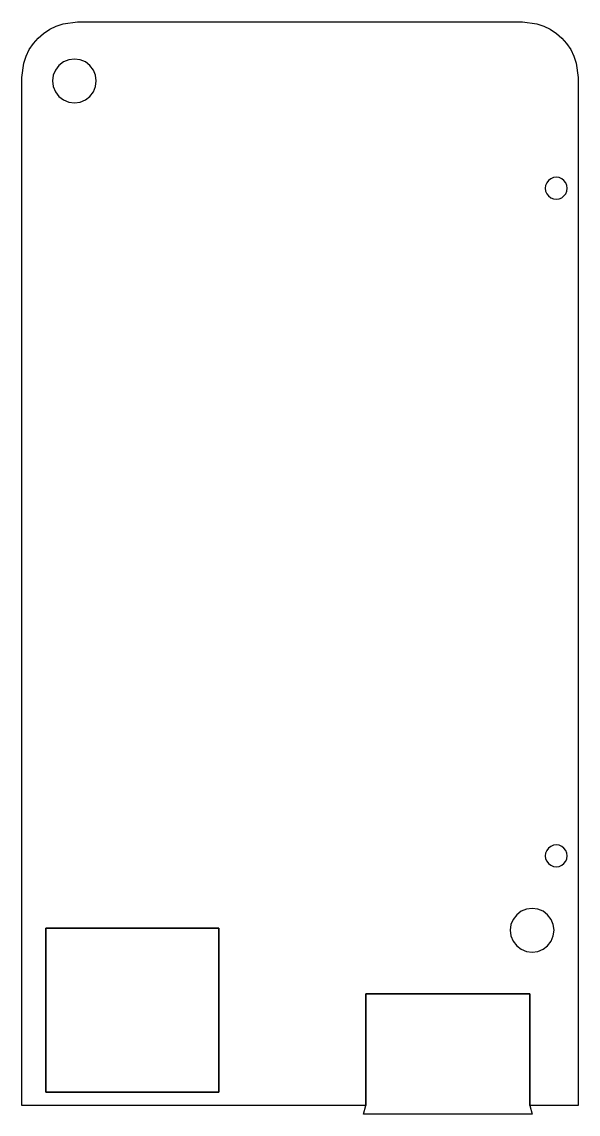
# Model space of a CAD drawing. Header units: metres. Extents: x -12.7 to 12.7, y -23.9 to 26.
import ezdxf

# ---------------------------------------------------------------- set-up
doc = ezdxf.new("R2010")
doc.units = ezdxf.units.M

msp = doc.modelspace()

# ---------------------------------------------------------------- linework, layer by layer
at = {"layer": 'Layer0'}
for points in [[(12.7, -23.48, 0), (10.5, -23.48, 0), (10.5, -18.38, 0), (3, -18.38, 0), (3, -23.48, 0), (-12.7, -23.48, 0), (-12.7, 23.48, 0), (-12.613, 24.137, 0), (-12.507, 24.452, 0), (-12.36, 24.75, 0), (-12.175, 25.026, 0), (-11.956, 25.276, 0), (-11.706, 25.495, 0), (-11.43, 25.68, 0), (-11.132, 25.827, 0), (-10.817, 25.933, 0), (-10.16, 26.02, 0), (10.16, 26.02, 0), (10.817, 25.933, 0), (11.132, 25.827, 0), (11.43, 25.68, 0), (11.706, 25.495, 0), (11.956, 25.276, 0), (12.175, 25.026, 0), (12.36, 24.75, 0), (12.507, 24.452, 0), (12.613, 24.137, 0), (12.7, 23.48, 0), (12.7, -23.48, 0)], [(-10.3, 22.32, 0), (-10.041, 22.354, 0), (-9.8, 22.454, 0), (-9.593, 22.613, 0), (-9.434, 22.82, 0), (-9.334, 23.061, 0), (-9.3, 23.32, 0), (-9.334, 23.579, 0), (-9.434, 23.82, 0), (-9.593, 24.027, 0), (-9.8, 24.186, 0), (-10.041, 24.286, 0), (-10.3, 24.32, 0), (-10.559, 24.286, 0), (-10.8, 24.186, 0), (-11.007, 24.027, 0), (-11.166, 23.82, 0), (-11.266, 23.579, 0), (-11.3, 23.32, 0), (-11.266, 23.061, 0), (-11.166, 22.82, 0), (-11.007, 22.613, 0), (-10.8, 22.454, 0), (-10.559, 22.354, 0), (-10.3, 22.32, 0)], [(11.346, 18.066, 0), (11.45, 17.987, 0), (11.571, 17.937, 0), (11.7, 17.92, 0), (11.829, 17.937, 0), (11.95, 17.987, 0), (12.054, 18.066, 0), (12.133, 18.17, 0), (12.183, 18.291, 0), (12.2, 18.42, 0), (12.183, 18.549, 0), (12.133, 18.67, 0), (12.054, 18.774, 0), (11.95, 18.853, 0), (11.829, 18.903, 0), (11.7, 18.92, 0), (11.571, 18.903, 0), (11.45, 18.853, 0), (11.346, 18.774, 0), (11.267, 18.67, 0), (11.217, 18.549, 0), (11.2, 18.42, 0), (11.217, 18.291, 0), (11.267, 18.17, 0), (11.346, 18.066, 0)], [(11.217, -11.951, 0), (11.2, -12.08, 0), (11.217, -12.209, 0), (11.267, -12.33, 0), (11.346, -12.434, 0), (11.45, -12.513, 0), (11.571, -12.563, 0), (11.7, -12.58, 0), (11.829, -12.563, 0), (11.95, -12.513, 0), (12.054, -12.434, 0), (12.133, -12.33, 0), (12.183, -12.209, 0), (12.2, -12.08, 0), (12.183, -11.951, 0), (12.133, -11.83, 0), (12.054, -11.726, 0), (11.95, -11.647, 0), (11.829, -11.597, 0), (11.7, -11.58, 0), (11.571, -11.597, 0), (11.45, -11.647, 0), (11.346, -11.726, 0), (11.267, -11.83, 0), (11.217, -11.951, 0)], [(9.893, -16.187, 0), (10.1, -16.346, 0), (10.341, -16.446, 0), (10.6, -16.48, 0), (10.859, -16.446, 0), (11.1, -16.346, 0), (11.307, -16.187, 0), (11.466, -15.98, 0), (11.566, -15.739, 0), (11.6, -15.48, 0), (11.566, -15.221, 0), (11.466, -14.98, 0), (11.307, -14.773, 0), (11.1, -14.614, 0), (10.859, -14.514, 0), (10.6, -14.48, 0), (10.341, -14.514, 0), (10.1, -14.614, 0), (9.893, -14.773, 0), (9.734, -14.98, 0), (9.634, -15.221, 0), (9.6, -15.48, 0), (9.634, -15.739, 0), (9.734, -15.98, 0), (9.893, -16.187, 0)], [(-3.7, -22.88, 0), (-3.7, -15.38, 0), (-11.6, -15.38, 0), (-11.6, -22.88, 0), (-3.7, -22.88, 0)], [(-3.7, -15.38, 0), (-3.7, -22.88, 0), (-11.6, -22.88, 0), (-11.6, -15.38, 0), (-3.7, -15.38, 0)], [(10.5, -18.38, 0), (10.5, -23.48, 0), (10.6, -23.88, 0), (2.9, -23.88, 0), (3, -23.48, 0), (3, -18.38, 0), (10.5, -18.38, 0)]]:
    msp.add_polyline3d(points, dxfattribs=at)

doc.saveas('drawing.dxf')
